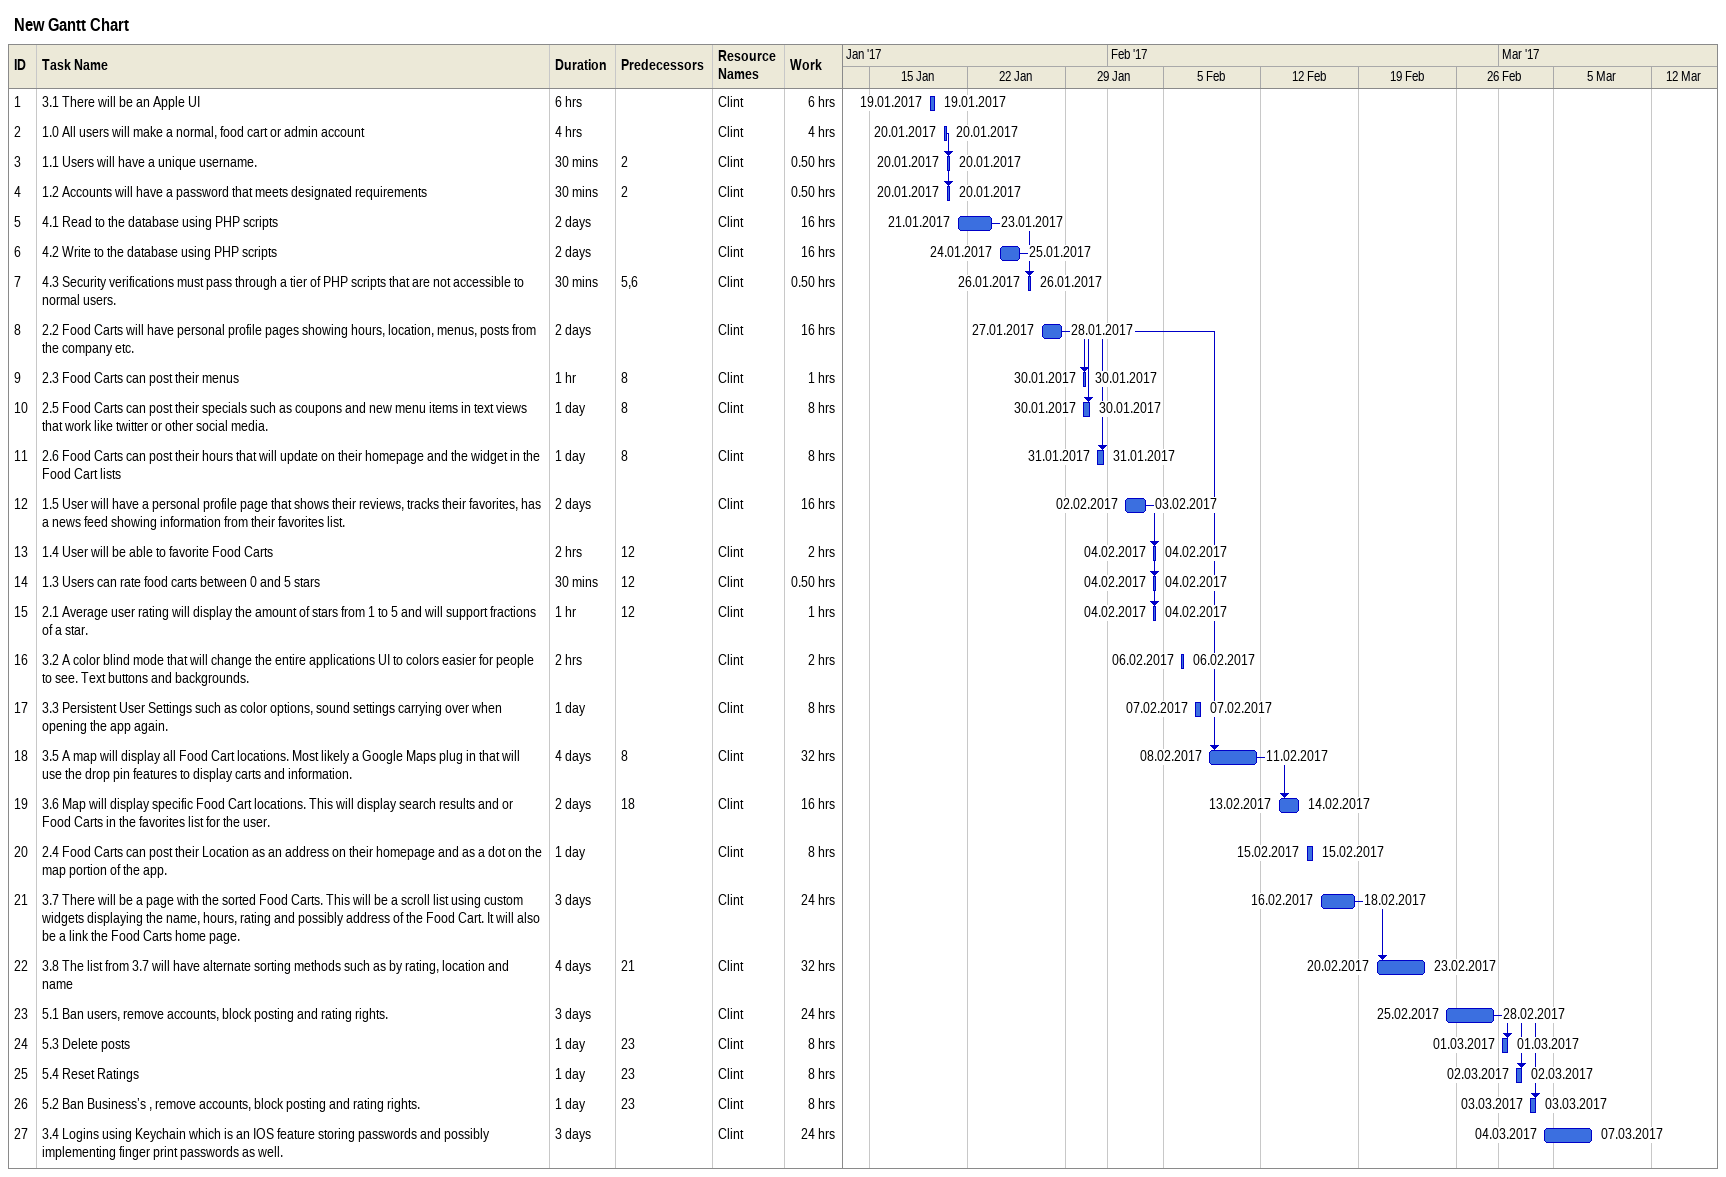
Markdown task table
New Gantt Chart

| ID | Task | Duration | Start | Finish | Predecessors | Resources | Work (h) |
|---|---|---|---|---|---|---|---|
| 1 | 3.1 There will be an Apple UI | 6h | 2017-01-19 | 2017-01-19 |  | Clint | 6 |
| 2 | 1.0 All users will make a normal, food cart or admin account | 4h | 2017-01-20 | 2017-01-20 |  | Clint | 4 |
| 3 | 1.1 Users will have a unique username. | 30min | 2017-01-20 | 2017-01-20 | 2 | Clint | 0.50 |
| 4 | 1.2 Accounts will have a password that meets designated requirements | 30min | 2017-01-20 | 2017-01-20 | 2 | Clint | 0.50 |
| 5 | 4.1 Read to the database using PHP scripts | 2d | 2017-01-21 | 2017-01-23 |  | Clint | 16 |
| 6 | 4.2 Write to the database using PHP scripts | 2d | 2017-01-24 | 2017-01-25 |  | Clint | 16 |
| 7 | 4.3 Security verifications must pass through a tier of PHP scripts that are not accessible to normal users. | 30min | 2017-01-26 | 2017-01-26 | 5, 6 | Clint | 0.50 |
| 8 | 2.2 Food Carts will have personal profile pages showing hours, location, menus, posts from the company etc. | 2d | 2017-01-27 | 2017-01-28 |  | Clint | 16 |
| 9 | 2.3 Food Carts can post their menus | 1h | 2017-01-30 | 2017-01-30 | 8 | Clint | 1 |
| 10 | 2.5 Food Carts can post their specials such as coupons and new menu items in text views that work like twitter or other social media. | 1d | 2017-01-30 | 2017-01-30 | 8 | Clint | 8 |
| 11 | 2.6 Food Carts can post their hours that will update on their homepage and the widget in the Food Cart lists | 1d | 2017-01-31 | 2017-01-31 | 8 | Clint | 8 |
| 12 | 1.5 User will have a personal profile page that shows their reviews, tracks their favorites, has a news feed showing information from their favorites list. | 2d | 2017-02-02 | 2017-02-03 |  | Clint | 16 |
| 13 | 1.4 User will be able to favorite Food Carts | 2h | 2017-02-04 | 2017-02-04 | 12 | Clint | 2 |
| 14 | 1.3 Users can rate food carts between 0 and 5 stars | 30min | 2017-02-04 | 2017-02-04 | 12 | Clint | 0.50 |
| 15 | 2.1 Average user rating will display the amount of stars from 1 to 5 and will support fractions of a star. | 1h | 2017-02-04 | 2017-02-04 | 12 | Clint | 1 |
| 16 | 3.2 A color blind mode that will change the entire applications UI to colors easier for people to see. Text buttons and backgrounds. | 2h | 2017-02-06 | 2017-02-06 |  | Clint | 2 |
| 17 | 3.3 Persistent User Settings such as color options, sound settings carrying over when opening the app again. | 1d | 2017-02-07 | 2017-02-07 |  | Clint | 8 |
| 18 | 3.5 A map will display all Food Cart locations. Most likely a Google Maps plug in that will use the drop pin features to display carts and information. | 4d | 2017-02-08 | 2017-02-11 | 8 | Clint | 32 |
| 19 | 3.6 Map will display specific Food Cart locations. This will display search results and or Food Carts in the favorites list for the user. | 2d | 2017-02-13 | 2017-02-14 | 18 | Clint | 16 |
| 20 | 2.4 Food Carts can post their Location as an address on their homepage and as a dot on the map portion of the app. | 1d | 2017-02-15 | 2017-02-15 |  | Clint | 8 |
| 21 | 3.7 There will be a page with the sorted Food Carts. This will be a scroll list using custom widgets displaying the name, hours, rating and possibly address of the Food Cart. It will also be a link the Food Carts home page. | 3d | 2017-02-16 | 2017-02-18 |  | Clint | 24 |
| 22 | 3.8 The list from 3.7 will have alternate sorting methods such as by rating, location and name | 4d | 2017-02-20 | 2017-02-23 | 21 | Clint | 32 |
| 23 | 5.1 Ban users, remove accounts, block posting and rating rights. | 3d | 2017-02-25 | 2017-02-28 |  | Clint | 24 |
| 24 | 5.3 Delete posts | 1d | 2017-03-01 | 2017-03-01 | 23 | Clint | 8 |
| 25 | 5.4 Reset Ratings | 1d | 2017-03-02 | 2017-03-02 | 23 | Clint | 8 |
| 26 | 5.2 Ban Business’s , remove accounts, block posting and rating rights. | 1d | 2017-03-03 | 2017-03-03 | 23 | Clint | 8 |
| 27 | 3.4 Logins using Keychain which is an IOS feature storing passwords and possibly implementing finger print passwords as well. | 3d | 2017-03-04 | 2017-03-07 |  | Clint | 24 |
